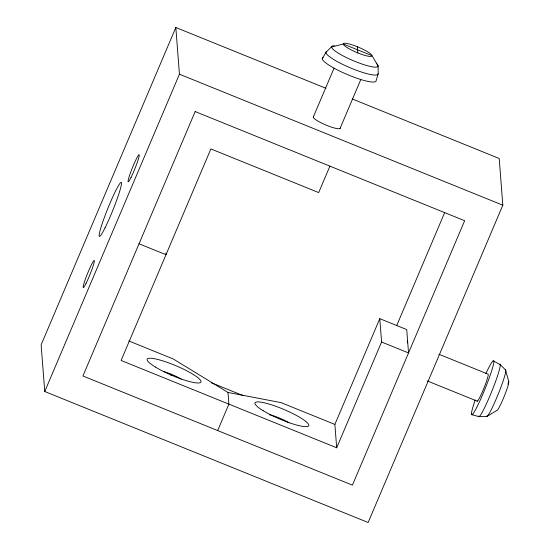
<?xml version="1.0" encoding="UTF-8"?>
<svg xmlns="http://www.w3.org/2000/svg" width="550" height="550" viewBox="0 0 550 550"><rect width="100%" height="100%" fill="white"/><g stroke="black" fill="none" stroke-linecap="round" stroke-linejoin="round"><path stroke-width="0.82" d="M376.166 63.236A25.218 4.51 23 0 1 377.197 64.261L378.152 65.911L378.152 73.659L376.152 80.596A29.198 5.218 23 0 1 349.656 75.522L342.664 72.497A29.198 5.218 23 0 1 323.056 57.626M325.999 88.323L175.828 27.5L41.14 344.809L44.749 391.518L368.136 522.5L502.824 205.191L499.214 158.483L352.22 98.945M44.749 391.518L179.438 74.209L175.828 27.5M313.39 116.848L334.063 68.152M340.01 128.549L360.676 79.853M217.669 430.567L228.889 404.126L227.989 392.446L173.188 358.937L128.803 340.959M329.911 166.141L318.684 192.583L210.891 148.926L121.096 360.463L336.689 447.783L381.583 342.018L379.775 318.663L406.725 329.574L408.533 352.928L381.583 342.018M336.689 447.783L334.881 424.428L379.775 318.663M396.715 325.559L444.627 212.685M507.863 384.12L508.86 381.776L505.409 369.765M322.252 58.768L325.868 52.484L332.234 46.049A25.218 4.51 23 0 1 334.462 45.774M508.578 381.487L508.702 383.096A15.51 1.409 -68 0 1 504.659 395.216L503.126 398.956A15.51 1.409 -68 0 1 497.186 410.224L486.888 416.494L479.009 416.639L471.948 414.721M227.989 392.446L280.981 402.6L334.881 424.428M471.446 414.116L473.021 414.542M179.438 74.209L502.824 205.191M438.893 354.241L488.036 374.144A14.596 1.327 -68 0 1 483.629 388.843A14.596 1.327 -68 0 1 477.063 400.895M139.04 243.781L165.99 254.691L165.859 253.028M427.377 380.971L477.311 401.197M211.276 382.731L243.072 395.608M357.383 46.75L361.096 48.352A15.51 2.771 23 0 1 371.388 54.649L378.152 65.911L377.396 66.873A25.218 4.51 23 0 1 355.204 61.504L349.168 58.891A25.218 4.51 23 0 1 332.434 48.661L331.478 47.004L343.269 44.034L371.972 55.66L371.511 56.251A15.51 2.771 23 0 1 357.857 52.951L354.145 51.343A15.51 2.771 23 0 1 343.86 45.052L343.269 44.034L343.729 43.443A15.51 2.771 23 0 1 357.383 46.75L357.857 52.951M163.921 371.642A15.51 2.771 23 0 1 171.043 374.124L174.756 375.732A15.51 2.771 23 0 1 181.239 379.136M493.9 361.226L500.301 364.753L505.869 370.232L505.608 372.377A25.218 2.289 -68 0 1 499.036 392.088L496.54 398.172A25.218 2.289 -68 0 1 486.888 416.494L486.427 416.027M171.043 374.124L171.167 375.678M407.378 340.952A14.596 1.327 -68 0 1 407.495 342.457M340.23 128.026A14.596 2.612 23 0 1 325.222 124.747A14.596 2.612 23 0 1 313.679 116.538M269.459 414.734A15.51 2.771 23 0 1 278.843 417.787L282.556 419.396A15.51 2.771 23 0 1 289.032 422.792M485.849 373.649A29.198 2.654 -68 0 1 493.907 361.433A29.198 2.654 -68 0 1 486.014 386.464L483.127 393.511A29.198 2.654 -68 0 1 472.257 414.535A29.198 2.654 -68 0 1 475.2 399.939M499.812 364.162A28.318 2.571 -68 0 1 492.649 389.235L489.851 396.062A28.318 2.571 -68 0 1 478.521 416.047M407.186 341.399A14.596 1.327 -68 0 1 407.303 342.911M378.152 73.659A28.318 5.067 23 0 1 352.447 68.736L345.668 65.801A28.318 5.067 23 0 1 326.645 51.377M195.161 111.567L82.919 375.987L352.413 485.141L464.654 220.722L195.161 111.567M86.13 283.209A14.596 1.327 -68 0 0 94.353 260.851A14.596 1.327 -68 0 0 85.738 278.156A14.596 1.327 -68 0 0 86.13 283.209M131.031 177.437A14.596 1.327 -68 0 0 139.253 155.079A14.596 1.327 -68 0 0 130.639 172.384A14.596 1.327 -68 0 0 131.031 177.437M105.064 227.782A29.198 2.654 -68 0 0 121.509 183.067A29.198 2.654 -68 0 0 104.287 217.676A29.198 2.654 -68 0 0 105.064 227.782M263.147 410.685A29.198 5.218 23 0 0 308.034 426.332A29.198 5.218 23 0 0 274.478 405.811A29.198 5.218 23 0 0 263.147 410.685M155.354 367.029A29.198 5.218 23 0 0 200.234 382.669A29.198 5.218 23 0 0 166.678 362.154A29.198 5.218 23 0 0 155.354 367.029"/></g></svg>
